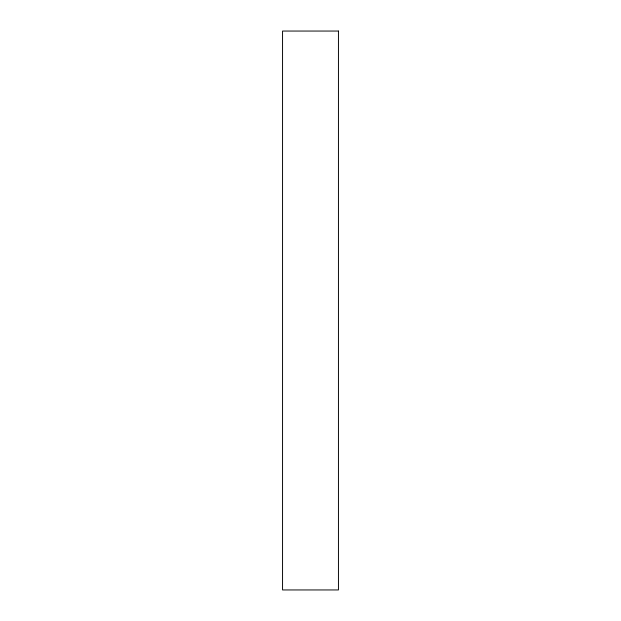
<?xml version="1.0" encoding="UTF-8"?>
<svg xmlns="http://www.w3.org/2000/svg" width="621" height="621" viewBox="0 0 621 621"><rect width="100%" height="100%" fill="white"/><g stroke="black" fill="none" stroke-linecap="round" stroke-linejoin="round"><path stroke-width="0.93" d="M338.445 31.05L282.555 31.05L282.555 589.95L338.445 589.95L338.445 31.05"/></g></svg>
